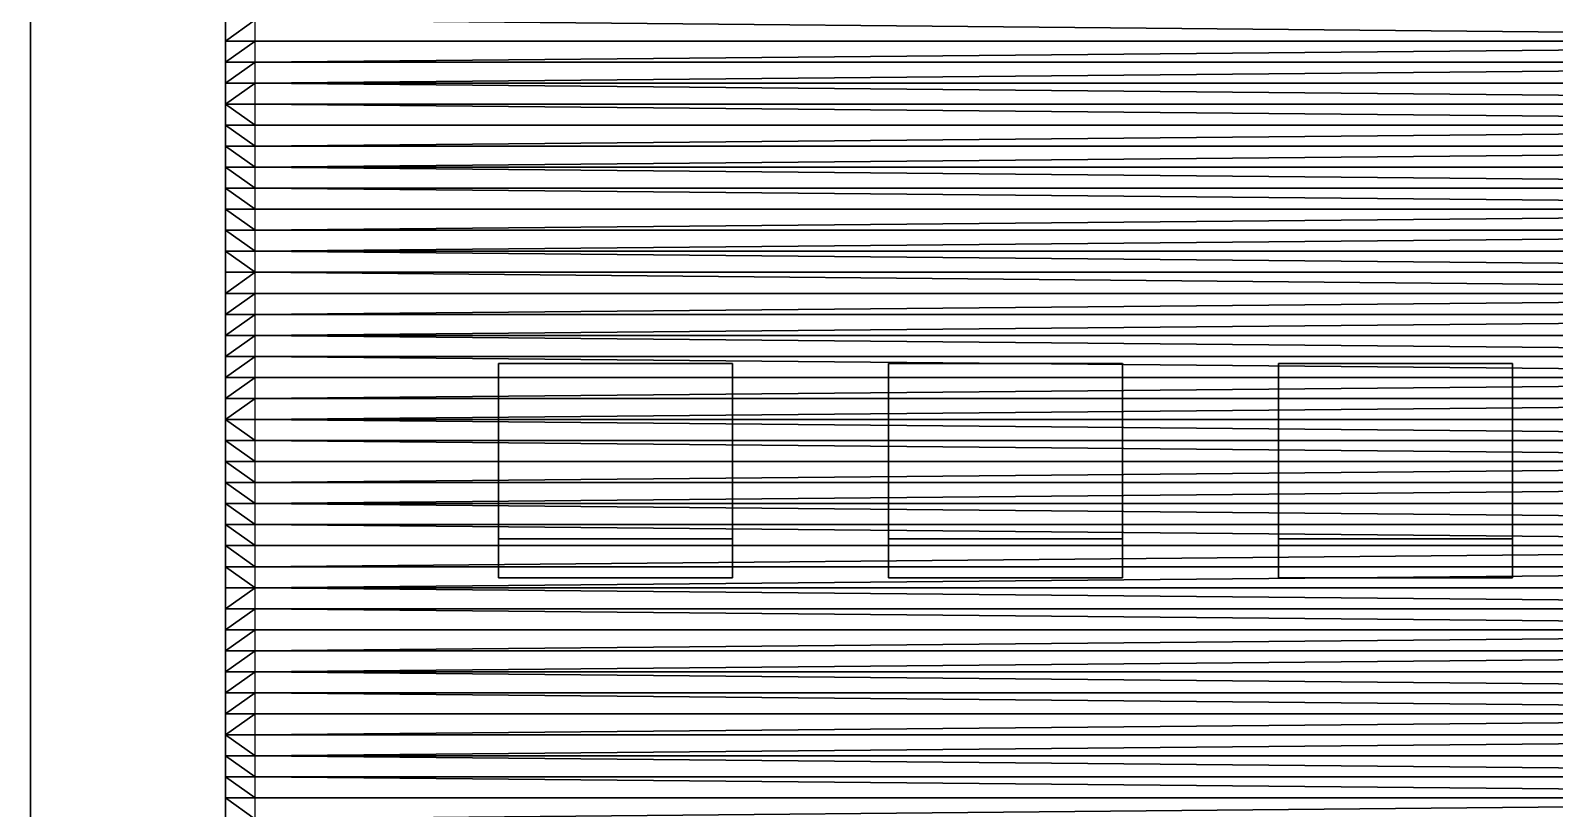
# Model space of a CAD drawing. Extents: x -50 to 50, y -156 to 3.
# Drawn here: x -35 to 4.08, y -136.18 to -116.24 of the extents above; entities that cross this region are included whole.
import ezdxf

# ---------------------------------------------------------------- set-up
doc = ezdxf.new("R2010")
doc.units = 0
doc.linetypes.add('SOLIDLINE', pattern=[0])
for name, color, linetype in [('chairs__2', 14, 'SOLIDLINE'), ('hull__2', 14, 'SOLIDLINE'), ('kattoelementti1_polysurface5_po', 250, 'SOLIDLINE'), ('reduce_kattoelementti1_polysurf', 250, 'SOLIDLINE')]:
    doc.layers.add(name, color=color, linetype=linetype)

msp = doc.modelspace()

# ---------------------------------------------------------------- linework, layer by layer
at = {"layer": 'chairs__2', "color": 14}
for points in [[(-23, -129.274, 6), (-17, -129.274, 6), (-17, -124.774, 6), (-23, -124.774, 6)], [(-23, -124.774, 6), (-17, -124.774, 6), (-17, -124.774), (-23, -124.774)], [(-23, -124.774), (-17, -124.774), (-17, -129.274), (-23, -129.274)], [(-23, -124.774), (-23, -129.274), (-23, -129.274, 6), (-23, -124.774, 6)], [(-17, -129.274), (-17, -124.774), (-17, -124.774, 6), (-17, -129.274, 6)], [(-13, -129.274, 6), (-7, -129.274, 6), (-7, -124.774, 6), (-13, -124.774, 6)], [(-13, -124.774, 6), (-7, -124.774, 6), (-7, -124.774), (-13, -124.774)], [(-13, -124.774), (-7, -124.774), (-7, -129.274), (-13, -129.274)], [(-13, -124.774), (-13, -129.274), (-13, -129.274, 6), (-13, -124.774, 6)], [(-7, -129.274), (-7, -124.774), (-7, -124.774, 6), (-7, -129.274, 6)], [(-3, -129.274, 6), (3, -129.274, 6), (3, -124.774, 6), (-3, -124.774, 6)], [(-3, -124.774, 6), (3, -124.774, 6), (3, -124.774), (-3, -124.774)], [(-3, -124.774), (3, -124.774), (3, -129.274), (-3, -129.274)], [(-3, -124.774), (-3, -129.274), (-3, -129.274, 6), (-3, -124.774, 6)], [(3, -129.274), (3, -124.774), (3, -124.774, 6), (3, -129.274, 6)], [(-23, -130.274, 13), (-17, -130.274, 13), (-17, -129.274, 13), (-23, -129.274, 13)], [(-23, -129.274), (-17, -129.274), (-17, -130.274), (-23, -130.274)], [(-23, -129.274), (-23, -130.274), (-23, -130.274, 6), (-23, -129.274, 6)], [(-17, -129.274, 6), (-23, -129.274, 6), (-23, -129.274, 13), (-17, -129.274, 13)], [(-23, -129.274, 6), (-23, -130.274, 6), (-23, -130.274, 13), (-23, -129.274, 13)], [(-17, -130.274), (-17, -129.274), (-17, -129.274, 6), (-17, -130.274, 6)], [(-17, -130.274, 6), (-17, -129.274, 6), (-17, -129.274, 13), (-17, -130.274, 13)], [(-13, -130.274, 13), (-7, -130.274, 13), (-7, -129.274, 13), (-13, -129.274, 13)], [(-13, -129.274), (-7, -129.274), (-7, -130.274), (-13, -130.274)], [(-13, -129.274), (-13, -130.274), (-13, -130.274, 6), (-13, -129.274, 6)], [(-7, -129.274, 6), (-13, -129.274, 6), (-13, -129.274, 13), (-7, -129.274, 13)], [(-13, -129.274, 6), (-13, -130.274, 6), (-13, -130.274, 13), (-13, -129.274, 13)], [(-7, -130.274), (-7, -129.274), (-7, -129.274, 6), (-7, -130.274, 6)], [(-7, -130.274, 6), (-7, -129.274, 6), (-7, -129.274, 13), (-7, -130.274, 13)], [(-3, -130.274, 13), (3, -130.274, 13), (3, -129.274, 13), (-3, -129.274, 13)], [(-3, -129.274), (3, -129.274), (3, -130.274), (-3, -130.274)], [(-3, -129.274), (-3, -130.274), (-3, -130.274, 6), (-3, -129.274, 6)], [(3, -129.274, 6), (-3, -129.274, 6), (-3, -129.274, 13), (3, -129.274, 13)], [(-3, -129.274, 6), (-3, -130.274, 6), (-3, -130.274, 13), (-3, -129.274, 13)], [(3, -130.274), (3, -129.274), (3, -129.274, 6), (3, -130.274, 6)], [(3, -130.274, 6), (3, -129.274, 6), (3, -129.274, 13), (3, -130.274, 13)], [(-23, -130.274), (-17, -130.274), (-17, -130.274, 6), (-23, -130.274, 6)], [(-23, -130.274, 6), (-17, -130.274, 6), (-17, -130.274, 13), (-23, -130.274, 13)], [(-13, -130.274), (-7, -130.274), (-7, -130.274, 6), (-13, -130.274, 6)], [(-13, -130.274, 6), (-7, -130.274, 6), (-7, -130.274, 13), (-13, -130.274, 13)], [(-3, -130.274), (3, -130.274), (3, -130.274, 6), (-3, -130.274, 6)], [(-3, -130.274, 6), (3, -130.274, 6), (3, -130.274, 13), (-3, -130.274, 13)]]:
    msp.add_3dface(points, dxfattribs=at)
at = {"layer": 'hull__2', "color": 14}
for points in [[(-30, -144, 40), (-30, -6, 40), (-35, 0, 40), (-35, -150, 40)], [(35, 0), (35, -150), (-35, -150), (-35, 0)], [(-35, -150), (-35, -69.3826, 4.62588), (-35, -14.1605, 4.62588), (-35, 0)], [(-35, -69.3826, 36), (-35, -150, 40), (-35, 0, 40), (-35, -14.1605, 36)], [(-35, -150), (-35, -150, 40), (-35, -69.3826, 36), (-35, -69.3826, 4.62588)]]:
    msp.add_3dface(points, dxfattribs=at)
at = {"layer": 'kattoelementti1_polysurface5_po', "color": 250}
for points in [[(-29.2422, -115.969, 41.9502), (-30, -116.508, 40), (-29.2422, -116.508, 42.5064)], [(-29.2422, -115.969, 41.9502), (-30, -115.969, 40), (-30, -116.508, 40)], [(-29.2422, -116.508, 42.5064), (-30, -117.047, 40), (-29.2422, -117.047, 42.9883)], [(-30, -117.047, 40), (-29.2422, -116.508, 42.5064), (-30, -116.508, 40)], [(-29.2422, -117.047, 42.9883), (-30, -117.586, 40), (-29.2422, -117.586, 43.3152)], [(-29.2422, -117.047, 42.9883), (-30, -117.047, 40), (-30, -117.586, 40)], [(-29.2422, -117.586, 43.3152), (-30, -118.125, 40), (-29.2422, -118.125, 43.4321)], [(-30, -117.586, 40), (-30, -118.125, 40), (-29.2422, -117.586, 43.3152)], [(-30, -118.125, 40), (-29.2422, -118.664, 43.3197), (-29.2422, -118.125, 43.4321)], [(-29.2422, -118.664, 43.3197), (-30, -118.125, 40), (-30, -118.664, 40)], [(-30, -118.664, 40), (-29.2422, -119.203, 42.9966), (-29.2422, -118.664, 43.3197)], [(-30, -119.203, 40), (-29.2422, -119.203, 42.9966), (-30, -118.664, 40)], [(-30, -119.203, 40), (-29.2422, -119.742, 42.5171), (-29.2422, -119.203, 42.9966)], [(-30, -119.203, 40), (-30, -119.742, 40), (-29.2422, -119.742, 42.5171)], [(-30, -119.742, 40), (-29.2422, -120.281, 41.9614), (-29.2422, -119.742, 42.5171)], [(-30, -119.742, 40), (-30, -120.281, 40), (-29.2422, -120.281, 41.9614)], [(-30, -120.281, 40), (-29.2422, -120.82, 41.4228), (-29.2422, -120.281, 41.9614)], [(-29.2422, -120.82, 41.4228), (-30, -120.281, 40), (-30, -120.82, 40)], [(-30, -120.82, 40), (-29.2422, -121.359, 40.9914), (-29.2422, -120.82, 41.4228)], [(-30, -121.359, 40), (-29.2422, -121.359, 40.9914), (-30, -120.82, 40)], [(-30, -121.359, 40), (-29.2422, -121.898, 40.7396), (-29.2422, -121.359, 40.9914)], [(-30, -121.359, 40), (-30, -121.898, 40), (-29.2422, -121.898, 40.7396)], [(-30, -121.898, 40), (-29.2422, -122.438, 40.7096), (-29.2422, -121.898, 40.7396)], [(-30, -121.898, 40), (-30, -122.438, 40), (-29.2422, -122.438, 40.7096)], [(-29.2422, -122.438, 40.7096), (-30, -122.977, 40), (-29.2422, -122.977, 40.9064)], [(-29.2422, -122.438, 40.7096), (-30, -122.438, 40), (-30, -122.977, 40)], [(-29.2422, -122.977, 40.9064), (-30, -123.516, 40), (-29.2422, -123.516, 41.297)], [(-30, -123.516, 40), (-29.2422, -122.977, 40.9064), (-30, -122.977, 40)], [(-29.2422, -123.516, 41.297), (-30, -124.055, 40), (-29.2422, -124.055, 41.8159)], [(-29.2422, -123.516, 41.297), (-30, -123.516, 40), (-30, -124.055, 40)], [(-29.2422, -124.055, 41.8159), (-30, -124.594, 40), (-29.2422, -124.594, 42.3763)], [(-30, -124.055, 40), (-30, -124.594, 40), (-29.2422, -124.055, 41.8159)], [(-29.2422, -124.594, 42.3763), (-30, -125.133, 40), (-29.2422, -125.133, 42.8841)], [(-29.2422, -124.594, 42.3763), (-30, -124.594, 40), (-30, -125.133, 40)], [(-29.2422, -125.133, 42.8841), (-30, -125.672, 40), (-29.2422, -125.672, 43.2543)], [(-30, -125.672, 40), (-29.2422, -125.133, 42.8841), (-30, -125.133, 40)], [(-29.2422, -125.672, 43.2543), (-30, -126.211, 40), (-29.2422, -126.211, 43.4249)], [(-29.2422, -125.672, 43.2543), (-30, -125.672, 40), (-30, -126.211, 40)], [(-30, -126.211, 40), (-29.2422, -126.75, 43.3672), (-29.2422, -126.211, 43.4249)], [(-30, -126.211, 40), (-30, -126.75, 40), (-29.2422, -126.75, 43.3672)], [(-30, -126.75, 40), (-29.2422, -127.289, 43.091), (-29.2422, -126.75, 43.3672)], [(-29.2422, -127.289, 43.091), (-30, -126.75, 40), (-30, -127.289, 40)], [(-30, -127.289, 40), (-29.2422, -127.828, 42.6424), (-29.2422, -127.289, 43.091)], [(-30, -127.828, 40), (-29.2422, -127.828, 42.6424), (-30, -127.289, 40)], [(-30, -127.828, 40), (-29.2422, -128.367, 42.0968), (-29.2422, -127.828, 42.6424)], [(-30, -127.828, 40), (-30, -128.367, 40), (-29.2422, -128.367, 42.0968)], [(-30, -128.367, 40), (-29.2422, -128.906, 41.5455), (-29.2422, -128.367, 42.0968)], [(-30, -128.367, 40), (-30, -128.906, 40), (-29.2422, -128.906, 41.5455)], [(-30, -128.906, 40), (-29.2422, -129.445, 41.0809), (-29.2422, -128.906, 41.5455)], [(-29.2422, -129.445, 41.0809), (-30, -128.906, 40), (-30, -129.445, 40)], [(-30, -129.445, 40), (-29.2422, -129.984, 40.7809), (-29.2422, -129.445, 41.0809)], [(-30, -129.984, 40), (-29.2422, -129.984, 40.7809), (-30, -129.445, 40)], [(-30, -129.984, 40), (-29.2422, -130.523, 40.6957), (-29.2422, -129.984, 40.7809)], [(-30, -129.984, 40), (-30, -130.523, 40), (-29.2422, -130.523, 40.6957)], [(-29.2422, -130.523, 40.6957), (-30, -131.063, 40), (-29.2422, -131.063, 40.8396)], [(-30, -130.523, 40), (-30, -131.063, 40), (-29.2422, -130.523, 40.6957)], [(-29.2422, -131.063, 40.8396), (-30, -131.602, 40), (-29.2422, -131.602, 41.1886)], [(-29.2422, -131.063, 40.8396), (-30, -131.063, 40), (-30, -131.602, 40)], [(-29.2422, -131.602, 41.1886), (-30, -132.141, 40), (-29.2422, -132.141, 41.6841)], [(-30, -132.141, 40), (-29.2422, -131.602, 41.1886), (-30, -131.602, 40)], [(-29.2422, -132.141, 41.6841), (-30, -132.68, 40), (-29.2422, -132.68, 42.2431)], [(-29.2422, -132.141, 41.6841), (-30, -132.141, 40), (-30, -132.68, 40)], [(-29.2422, -132.68, 42.2431), (-30, -133.219, 40), (-29.2422, -133.219, 42.7718)], [(-30, -132.68, 40), (-30, -133.219, 40), (-29.2422, -132.68, 42.2431)], [(-29.2422, -133.219, 42.7718), (-30, -133.758, 40), (-29.2422, -133.758, 43.1818)], [(-29.2422, -133.219, 42.7718), (-30, -133.219, 40), (-30, -133.758, 40)], [(-29.2422, -133.758, 43.1818), (-30, -134.297, 40), (-29.2422, -134.297, 43.4043)], [(-30, -134.297, 40), (-29.2422, -133.758, 43.1818), (-30, -133.758, 40)], [(-29.2422, -134.836, 43.402), (-30, -134.297, 40), (-30, -134.836, 40)], [(-29.2422, -134.297, 43.4043), (-30, -134.297, 40), (-29.2422, -134.836, 43.402)], [(-30, -134.836, 40), (-29.2422, -135.375, 43.1753), (-29.2422, -134.836, 43.402)], [(-30, -134.836, 40), (-30, -135.375, 40), (-29.2422, -135.375, 43.1753)], [(-30, -135.375, 40), (-29.2422, -135.914, 42.7622), (-29.2422, -135.375, 43.1753)], [(-29.2422, -135.914, 42.7622), (-30, -135.375, 40), (-30, -135.914, 40)], [(-30, -135.914, 40), (-29.2422, -136.453, 42.2319), (-29.2422, -135.914, 42.7622)], [(-30, -136.453, 40), (-29.2422, -136.453, 42.2319), (-30, -135.914, 40)]]:
    msp.add_3dface(points, dxfattribs=at)
at = {"layer": 'reduce_kattoelementti1_polysurf', "color": 250}
for points in [[(-29.2422, -116.508, 42.5064), (-29.2422, -115.969, 41.9502), (29.2422, -116.508, 42.5064)], [(-29.2422, -115.969, 41.9502), (29.2422, -115.969, 41.9502), (29.2422, -116.508, 42.5064)], [(-29.2422, -116.508, 42.5064), (29.2422, -116.508, 42.5064), (-29.2422, -117.047, 42.9883)], [(29.2422, -116.508, 42.5064), (29.2422, -117.047, 42.9883), (-29.2422, -117.047, 42.9883)], [(29.2422, -117.586, 43.3152), (-29.2422, -117.586, 43.3152), (29.2422, -117.047, 42.9883)], [(-29.2422, -117.586, 43.3152), (-29.2422, -117.047, 42.9883), (29.2422, -117.047, 42.9883)], [(29.2422, -117.586, 43.3152), (29.2422, -118.125, 43.4321), (-29.2422, -117.586, 43.3152)], [(29.2422, -118.125, 43.4321), (-29.2422, -118.125, 43.4321), (-29.2422, -117.586, 43.3152)], [(-29.2422, -118.664, 43.3197), (-29.2422, -118.125, 43.4321), (29.2422, -118.664, 43.3197)], [(-29.2422, -118.125, 43.4321), (29.2422, -118.125, 43.4321), (29.2422, -118.664, 43.3197)], [(-29.2422, -118.664, 43.3197), (29.2422, -118.664, 43.3197), (-29.2422, -119.203, 42.9966)], [(29.2422, -118.664, 43.3197), (29.2422, -119.203, 42.9966), (-29.2422, -119.203, 42.9966)], [(29.2422, -119.742, 42.5171), (-29.2422, -119.742, 42.5171), (29.2422, -119.203, 42.9966)], [(-29.2422, -119.742, 42.5171), (-29.2422, -119.203, 42.9966), (29.2422, -119.203, 42.9966)], [(29.2422, -119.742, 42.5171), (29.2422, -120.281, 41.9614), (-29.2422, -119.742, 42.5171)], [(29.2422, -120.281, 41.9614), (-29.2422, -120.281, 41.9614), (-29.2422, -119.742, 42.5171)], [(-29.2422, -120.82, 41.4228), (-29.2422, -120.281, 41.9614), (29.2422, -120.82, 41.4228)], [(-29.2422, -120.281, 41.9614), (29.2422, -120.281, 41.9614), (29.2422, -120.82, 41.4228)], [(-29.2422, -120.82, 41.4228), (29.2422, -120.82, 41.4228), (-29.2422, -121.359, 40.9914)], [(29.2422, -120.82, 41.4228), (29.2422, -121.359, 40.9914), (-29.2422, -121.359, 40.9914)], [(29.2422, -121.898, 40.7396), (-29.2422, -121.898, 40.7396), (29.2422, -121.359, 40.9914)], [(-29.2422, -121.898, 40.7396), (-29.2422, -121.359, 40.9914), (29.2422, -121.359, 40.9914)], [(29.2422, -121.898, 40.7396), (29.2422, -122.438, 40.7096), (-29.2422, -121.898, 40.7396)], [(29.2422, -122.438, 40.7096), (-29.2422, -122.438, 40.7096), (-29.2422, -121.898, 40.7396)], [(-29.2422, -122.977, 40.9064), (-29.2422, -122.438, 40.7096), (29.2422, -122.977, 40.9064)], [(-29.2422, -122.438, 40.7096), (29.2422, -122.438, 40.7096), (29.2422, -122.977, 40.9064)], [(-29.2422, -122.977, 40.9064), (29.2422, -122.977, 40.9064), (-29.2422, -123.516, 41.297)], [(29.2422, -122.977, 40.9064), (29.2422, -123.516, 41.297), (-29.2422, -123.516, 41.297)], [(29.2422, -124.055, 41.8159), (-29.2422, -124.055, 41.8159), (29.2422, -123.516, 41.297)], [(-29.2422, -124.055, 41.8159), (-29.2422, -123.516, 41.297), (29.2422, -123.516, 41.297)], [(29.2422, -124.055, 41.8159), (29.2422, -124.594, 42.3763), (-29.2422, -124.055, 41.8159)], [(29.2422, -124.594, 42.3763), (-29.2422, -124.594, 42.3763), (-29.2422, -124.055, 41.8159)], [(-29.2422, -125.133, 42.8841), (-29.2422, -124.594, 42.3763), (29.2422, -125.133, 42.8841)], [(-29.2422, -124.594, 42.3763), (29.2422, -124.594, 42.3763), (29.2422, -125.133, 42.8841)], [(-29.2422, -125.133, 42.8841), (29.2422, -125.133, 42.8841), (-29.2422, -125.672, 43.2543)], [(29.2422, -125.133, 42.8841), (29.2422, -125.672, 43.2543), (-29.2422, -125.672, 43.2543)], [(29.2422, -126.211, 43.4249), (-29.2422, -126.211, 43.4249), (29.2422, -125.672, 43.2543)], [(-29.2422, -126.211, 43.4249), (-29.2422, -125.672, 43.2543), (29.2422, -125.672, 43.2543)], [(29.2422, -126.211, 43.4249), (29.2422, -126.75, 43.3672), (-29.2422, -126.211, 43.4249)], [(29.2422, -126.75, 43.3672), (-29.2422, -126.75, 43.3672), (-29.2422, -126.211, 43.4249)], [(-29.2422, -127.289, 43.091), (-29.2422, -126.75, 43.3672), (29.2422, -127.289, 43.091)], [(-29.2422, -126.75, 43.3672), (29.2422, -126.75, 43.3672), (29.2422, -127.289, 43.091)], [(-29.2422, -127.289, 43.091), (29.2422, -127.289, 43.091), (-29.2422, -127.828, 42.6424)], [(29.2422, -127.289, 43.091), (29.2422, -127.828, 42.6424), (-29.2422, -127.828, 42.6424)], [(29.2422, -128.367, 42.0968), (-29.2422, -128.367, 42.0968), (29.2422, -127.828, 42.6424)], [(-29.2422, -128.367, 42.0968), (-29.2422, -127.828, 42.6424), (29.2422, -127.828, 42.6424)], [(29.2422, -128.367, 42.0968), (29.2422, -128.906, 41.5455), (-29.2422, -128.367, 42.0968)], [(29.2422, -128.906, 41.5455), (-29.2422, -128.906, 41.5455), (-29.2422, -128.367, 42.0968)], [(-29.2422, -129.445, 41.0809), (-29.2422, -128.906, 41.5455), (29.2422, -129.445, 41.0809)], [(-29.2422, -128.906, 41.5455), (29.2422, -128.906, 41.5455), (29.2422, -129.445, 41.0809)], [(-29.2422, -129.445, 41.0809), (29.2422, -129.445, 41.0809), (-29.2422, -129.984, 40.7809)], [(29.2422, -129.445, 41.0809), (29.2422, -129.984, 40.7809), (-29.2422, -129.984, 40.7809)], [(29.2422, -130.523, 40.6957), (-29.2422, -130.523, 40.6957), (29.2422, -129.984, 40.7809)], [(-29.2422, -130.523, 40.6957), (-29.2422, -129.984, 40.7809), (29.2422, -129.984, 40.7809)], [(29.2422, -130.523, 40.6957), (29.2422, -131.063, 40.8396), (-29.2422, -130.523, 40.6957)], [(29.2422, -131.063, 40.8396), (-29.2422, -131.063, 40.8396), (-29.2422, -130.523, 40.6957)], [(-29.2422, -131.602, 41.1886), (-29.2422, -131.063, 40.8396), (29.2422, -131.602, 41.1886)], [(-29.2422, -131.063, 40.8396), (29.2422, -131.063, 40.8396), (29.2422, -131.602, 41.1886)], [(-29.2422, -131.602, 41.1886), (29.2422, -131.602, 41.1886), (-29.2422, -132.141, 41.6841)], [(29.2422, -131.602, 41.1886), (29.2422, -132.141, 41.6841), (-29.2422, -132.141, 41.6841)], [(29.2422, -132.68, 42.2431), (-29.2422, -132.68, 42.2431), (29.2422, -132.141, 41.6841)], [(-29.2422, -132.68, 42.2431), (-29.2422, -132.141, 41.6841), (29.2422, -132.141, 41.6841)], [(29.2422, -132.68, 42.2431), (29.2422, -133.219, 42.7718), (-29.2422, -132.68, 42.2431)], [(29.2422, -133.219, 42.7718), (-29.2422, -133.219, 42.7718), (-29.2422, -132.68, 42.2431)], [(-29.2422, -133.758, 43.1818), (-29.2422, -133.219, 42.7718), (29.2422, -133.758, 43.1818)], [(-29.2422, -133.219, 42.7718), (29.2422, -133.219, 42.7718), (29.2422, -133.758, 43.1818)], [(-29.2422, -133.758, 43.1818), (29.2422, -133.758, 43.1818), (-29.2422, -134.297, 43.4043)], [(29.2422, -133.758, 43.1818), (29.2422, -134.297, 43.4043), (-29.2422, -134.297, 43.4043)], [(29.2422, -134.836, 43.402), (-29.2422, -134.836, 43.402), (29.2422, -134.297, 43.4043)], [(-29.2422, -134.836, 43.402), (-29.2422, -134.297, 43.4043), (29.2422, -134.297, 43.4043)], [(29.2422, -134.836, 43.402), (29.2422, -135.375, 43.1753), (-29.2422, -134.836, 43.402)], [(29.2422, -135.375, 43.1753), (-29.2422, -135.375, 43.1753), (-29.2422, -134.836, 43.402)], [(-29.2422, -135.914, 42.7622), (-29.2422, -135.375, 43.1753), (29.2422, -135.914, 42.7622)], [(-29.2422, -135.375, 43.1753), (29.2422, -135.375, 43.1753), (29.2422, -135.914, 42.7622)], [(-29.2422, -135.914, 42.7622), (29.2422, -135.914, 42.7622), (-29.2422, -136.453, 42.2319)], [(29.2422, -135.914, 42.7622), (29.2422, -136.453, 42.2319), (-29.2422, -136.453, 42.2319)]]:
    msp.add_3dface(points, dxfattribs=at)

doc.saveas('drawing.dxf')
